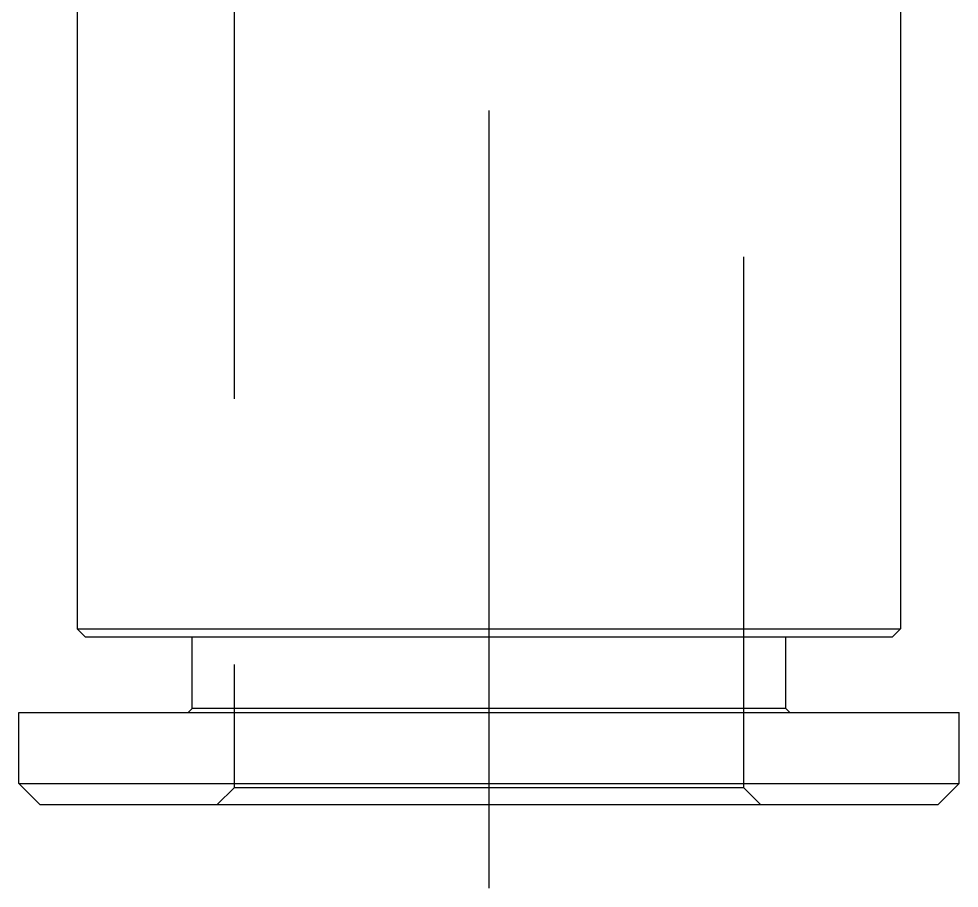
# Model space of a CAD drawing. Extents: x -76 to 52, y -60 to 35.
# Drawn here: x 27.74 to 50.24, y -34.7 to -13.91 of the extents above; entities that cross this region are included whole.
import ezdxf

# ---------------------------------------------------------------- set-up
doc = ezdxf.new("R2010")
doc.units = 0
doc.linetypes.add('CENTER', pattern=[50.8, 31.75, -6.35, 6.35, -6.35])
doc.linetypes.add('DASHED', pattern=[19.05, 12.7, -6.35])
doc.layers.get('0').update_dxf_attribs({"linetype": 'CONTINUOUS'})
doc.layers.add('CENTER', color=1, linetype='CENTER')

msp = doc.modelspace()

# ---------------------------------------------------------------- linework, layer by layer
at = {"color": 3, "linetype": 'DASHED'}
for p, q in [((32.886, -10.3), (32.886, -32.3)), ((45.086, -32.3), (45.086, -10.3)), ((32.886, -32.3), (32.486, -32.7)), ((45.086, -32.3), (32.886, -32.3)), ((45.486, -32.7), (45.086, -32.3))]:
    msp.add_line(p, q, dxfattribs=at)
at = {"color": 7, "linetype": 'CONTINUOUS'}
for p, q in [((29.136, -10.664), (29.136, -28.5)), ((48.836, -10.664), (48.836, -28.5)), ((29.136, -28.5), (48.836, -28.5)), ((29.336, -28.7), (29.136, -28.5)), ((48.636, -28.7), (48.836, -28.5)), ((48.636, -28.7), (29.336, -28.7)), ((31.886, -30.4), (31.886, -28.7)), ((46.086, -30.4), (46.086, -28.7)), ((27.736, -30.5), (50.236, -30.5)), ((27.736, -32.2), (27.736, -30.5)), ((31.886, -30.4), (31.786, -30.5)), ((46.086, -30.4), (31.886, -30.4)), ((46.086, -30.4), (46.186, -30.5)), ((50.236, -32.2), (50.236, -30.5)), ((27.736, -32.2), (38.986, -32.2)), ((27.736, -32.2), (28.236, -32.7)), ((38.986, -32.2), (50.236, -32.2)), ((49.736, -32.7), (50.236, -32.2)), ((28.236, -32.7), (38.986, -32.7)), ((38.986, -32.7), (49.736, -32.7))]:
    msp.add_line(p, q, dxfattribs=at)
at = {"layer": 'CENTER', "color": 1, "linetype": 'CENTER'}
msp.add_line((38.986, 34.7), (38.986, -34.7), dxfattribs=at)

doc.saveas('drawing.dxf')
